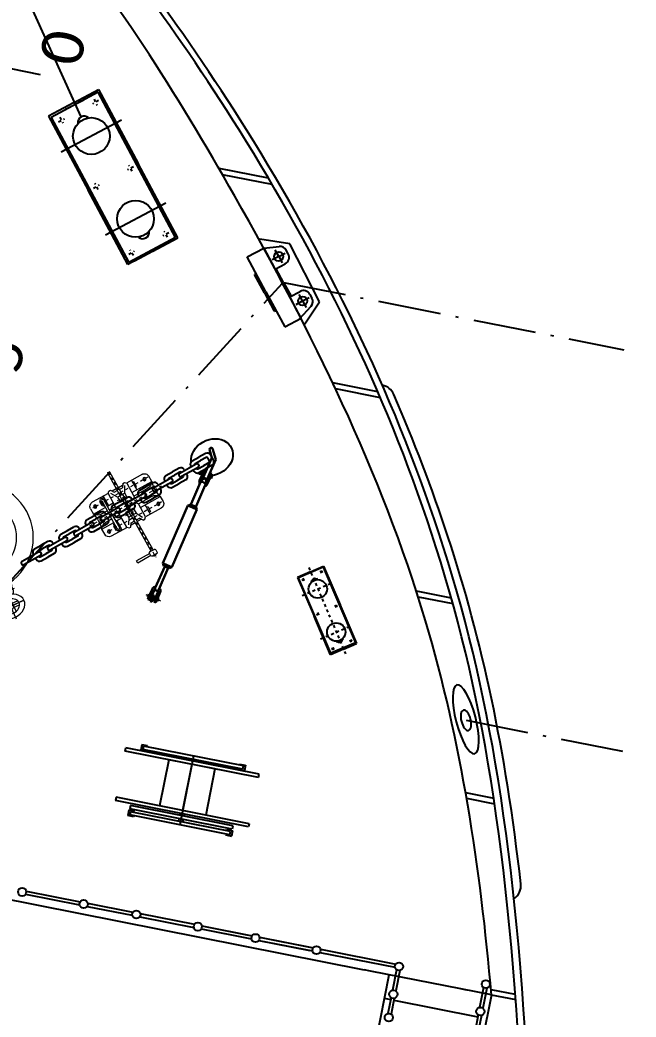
# Model space of a CAD drawing. Header units: metres. Extents: x 267365 to 277461, y 2088854 to 2108025.
# Drawn here: x 273057.29 to 273078.94, y 2096299.3 to 2096334.3 of the extents above; entities that cross this region are included whole.
import ezdxf

# ---------------------------------------------------------------- set-up
doc = ezdxf.new("R2010")
doc.units = ezdxf.units.M
for name, pattern in [('ACAD_ISO10W100', [18, 12, -3, 0, -3]), ('CENTER2', [28.575, 19.05, -3.175, 3.175, -3.175]), ('DASHEDX2', [38.1, 25.4, -12.7])]:
    doc.linetypes.add(name, pattern=pattern)
doc.layers.add('BOAT', color=30, linetype='Continuous')
doc.layers.add('line 2', color=210, linetype='Continuous')
doc.layers.add('line 1', color=250, linetype='Continuous', lineweight=0)
doc.layers.add('line 3', color=250, linetype='Continuous', lineweight=0)
doc.styles.get("Standard").update_dxf_attribs({"font": 'calibri.ttf'})

# ---------------------------------------------------------------- blocks, each defined once
blk = doc.blocks.new('1sh')
at = {"layer": 'line 1', "color": 0, "lineweight": 30}
for p, q in [((241031.9, 69520.7), (241200.2, 69642.3)), ((241200.2, 69642.3), (241308.1, 69634.7)), ((241047.1, 69556.5), (240987, 69513.1)), ((241058.9, 69540.2), (241004.9, 69501.2)), ((241029.8, 69559.1), (241040, 69566.4)), ((241037, 69549.2), (241029.8, 69559.1)), ((241050.1, 69573.7), (241040, 69566.4)), ((241047.1, 69556.5), (241072.9, 69575.2)), ((241057.2, 69563.8), (241050.1, 69573.7)), ((241055.4, 69488.2), (241223.7, 69609.7)), ((241072.9, 69575.2), (241084.7, 69558.8)), ((241108.2, 69526.3), (241082.4, 69507.7)), ((241120, 69510), (241108.2, 69526.3)), ((241305.8, 69604.6), (241223.7, 69609.7)), ((240803.6, 69364), (240980.1, 69491.4)), ((240834.8, 69320.8), (241011.3, 69448.2)), ((241043.5, 69504.6), (241017.7, 69511)), ((241082.4, 69507.7), (241028.4, 69468.7)), ((241055.4, 69488.2), (241031.9, 69520.7)), ((241094.2, 69491.3), (241034, 69447.9)), ((241043.5, 69504.6), (241041.4, 69478.1)), ((241084.3, 69484.2), (241091.5, 69474.4)), ((241091.5, 69474.4), (241101.5, 69481.8)), ((241094.2, 69491.3), (241120, 69510)), ((241111.6, 69489.2), (241101.5, 69481.8)), ((241104.4, 69499), (241111.6, 69489.2)), ((240769.3, 69364.2), (240281.2, 69011.8)), ((240789.9, 69360.8), (240769.3, 69364.2)), ((240769.3, 69364.2), (240796.7, 69326.2)), ((240829.5, 69315.2), (240796.5, 69360.9)), ((240824.2, 69288.1), (240336.1, 68935.7)), ((240824.2, 69288.1), (240796.7, 69326.2)), ((240827.5, 69308.8), (240824.2, 69288.1)), ((240281.9, 68976.4), (240098.9, 68845.2)), ((240276.8, 68983.6), (240281.2, 69011.8)), ((240276.8, 68983.6), (240292.4, 68962)), ((240281.2, 69011.8), (240308.7, 68973.8)), ((240308, 68940.4), (240292.4, 68962)), ((240336.1, 68935.7), (240308.7, 68973.8)), ((240302.9, 68947.6), (240121.2, 68814.5)), ((240308, 68940.4), (240336.1, 68935.7)), ((240011.3, 68808.6), (239985.4, 68789.9)), ((239985.4, 68789.9), (239997.2, 68773.6)), ((239994, 68811.1), (240004.1, 68818.5)), ((240001.1, 68801.3), (239994, 68811.1)), ((239997.2, 68773.6), (240023.1, 68792.3)), ((240049.6, 68793.2), (239997.7, 68755.9)), ((240014.3, 68825.8), (240004.1, 68818.5)), ((240059.5, 68779.5), (240007.7, 68742.1)), ((240011.3, 68808.6), (240071.4, 68852)), ((240012.9, 68784.9), (240021.5, 68773)), ((240021.4, 68815.9), (240014.3, 68825.8)), ((240023.1, 68792.3), (240077, 68831.2)), ((240033.2, 68799.6), (240041.8, 68787.6)), ((240046.5, 68759.7), (240100.5, 68798.7)), ((240059.5, 68779.5), (240049.6, 68793.2)), ((240051.7, 68773.9), (240056.7, 68767.1)), ((240058.3, 68743.4), (240118.4, 68786.8)), ((240007.7, 68742.1), (239997.7, 68755.9)), ((240020.7, 68741.1), (240046.5, 68759.7)), ((240031.5, 68759.3), (240036.4, 68752.4)), ((240075.6, 68740.9), (240065.5, 68733.5)), ((240068.5, 68750.7), (240075.6, 68740.9))]:
    blk.add_line(p, q, dxfattribs=at)
for centre, radius, start, end in [((241304.1, 69619.9), 15.4, 276.35546, 74.90715), ((241001.2, 69488.7), 28.2, 121.2653, 185.51022), ((240990.8, 69476.6), 18.3, 35.83166, 125.83166), ((241016.8, 69485.1), 20.1, 126.55723, 156.33499), ((241015.5, 69469.2), 28.2, 246.87868, 311.12359), ((241000.5, 69463), 18.3, 305.83166, 35.83166), ((241016.6, 69485), 20.1, 276.05391, 305.83166), ((240792.9, 69378.9), 18.3, 260.67185, 305.83166), ((240845.6, 69305.9), 18.3, 125.83166, 170.99148), ((240089.9, 68830.8), 28.2, 49.02532, 131.12359), ((240088.8, 68815), 20.1, 82.0458, 125.83166), ((240108.8, 68830.5), 17.7, 123.88543, 219.98507), ((240110.2, 68828.4), 17.7, 211.8742, 307.97384), ((240088.8, 68815), 20.1, 305.83166, 347.94516), ((240104.1, 68811.1), 28.2, 300.53973, 22.63801)]:
    blk.add_arc(centre, radius, start, end, dxfattribs=at)
at = {"layer": 'line 2', "color": 0, "lineweight": 30}
blk.add_line((241005.6, 69487.3), (241015.4, 69473.8), dxfattribs=at)
blk = doc.blocks.new('3sh')
at = {"color": 0, "lineweight": 15}
blk.add_line((240079.6, 68713.9), (239990.5, 68837.3), dxfattribs=at)
at = {"color": 0, "lineweight": 30}
for p, q in [((240032.5, 68724.8), (240020.7, 68741.1)), ((240058.3, 68743.4), (240032.5, 68724.8)), ((240048.2, 68736.1), (240055.3, 68726.2)), ((240055.3, 68726.2), (240065.5, 68733.5))]:
    blk.add_line(p, q, dxfattribs=at)
at = {"color": 0, "linetype": 'ByBlock'}
blk.add_blockref('1sh', (0, 0), dxfattribs=at)
blk.add_blockref('1sh', (0, 0), dxfattribs=at)
blk = doc.blocks.new('4sh')
at = {"layer": 'line 3', "color": 0, "ltscale": 0.1}
for p, q in [((166654.7, 154705.3), (166424.5, 154541.8)), ((166538.9, 154623), (166464, 154728.5)), ((166707.2, 154569.2), (166537.4, 154448.7)), ((166642.8, 154476.8), (166728.2, 154537.5)), ((166642.8, 154476.8), (166560.6, 154418.4)), ((167360.4, 153466.3), (167312.5, 153432.3)), ((167408.4, 153500.4), (167360.4, 153466.3))]:
    blk.add_line(p, q, dxfattribs=at)
at = {"layer": 'line 3', "color": 0}
for p, q in [((166561.8, 154639.2), (166523.4, 154693.2)), ((166539.6, 154623.6), (166654.7, 154705.3)), ((166549.4, 154656.7), (166595.7, 154689.6)), ((166505.2, 154625.3), (166458.8, 154592.4)), ((166517.5, 154607.9), (166479.2, 154661.8)), ((166514.9, 154611.6), (166555.9, 154553.9)), ((166559.1, 154643), (166600, 154585.3)), ((166574.1, 154621.8), (166620.4, 154654.8)), ((166529.9, 154590.4), (166483.5, 154557.5)), ((166580.8, 154518.9), (166599.4, 154492.6)), ((166624.9, 154550.2), (166643.5, 154524)), ((166715.4, 154528.4), (166693.4, 154559.4)), ((166550, 154457.6), (166549.3, 154457.1)), ((166571.7, 154426.3), (166549.7, 154457.4)), ((167251.3, 153593.9), (167319.7, 153497.6)), ((167263.7, 153602.5), (167360.4, 153466.3)), ((167275.9, 153611.4), (167344.3, 153515.1)), ((167396.2, 153416), (167360.4, 153466.3))]:
    blk.add_line(p, q, dxfattribs=at)
at = {"layer": 'line 3', "color": 0, "linetype": 'CENTER2', "ltscale": 0.1}
blk.add_line((166534.2, 154629.7), (166669.5, 154439.2), dxfattribs=at)
at = {"layer": 'line 3', "color": 0}
for centre, radius in [((166959.7, 154030.5), 525), ((166959.7, 154030.5), 365), ((166959.7, 154030.5), 180), ((167360.4, 153466.3), 51.4)]:
    blk.add_circle(centre, radius, dxfattribs=at)
for centre, major_axis in [((166539.6, 154623.6), (115.1, 81.7)), ((166539.6, 154623.6), (71.9, 51.1)), ((166534.9, 154630.2), (22.1, 15.7))]:
    blk.add_ellipse(centre, major_axis=major_axis, ratio=0.7881, dxfattribs=at)
for centre, major_axis, start_param, end_param in [((166539.6, 154623.6), (22.1, 15.7), 3.137104, 6.287674), ((166621.4, 154508.4), (71.9, 51.1), 2.457114, 4.24037), ((166621.4, 154508.4), (22.1, 15.7), 3.141593, 6.283185), ((166621.4, 154508.4), (71.9, 51.1), 5.180827, 6.967664), ((166643.5, 154477.3), (71.9, 51.1), 5.857645, 6.283185), ((166643.5, 154477.3), (71.9, 51.1), 3.078478, 3.56318)]:
    blk.add_ellipse(centre, major_axis=major_axis, ratio=0.7881, start_param=start_param, end_param=end_param, dxfattribs=at)
blk = doc.blocks.new('2sh')
at = {"layer": 'line 3', "color": 0, "linetype": 'CENTER2', "ltscale": 0.2}
for p, q in [((242549.5, 67936.7), (241813.7, 68504.5)), ((242344.2, 68481.9), (241976.8, 68005.7)), ((242558.9, 68316.2), (242191.5, 67840.1))]:
    blk.add_line(p, q, dxfattribs=at)
at = {"layer": 'line 3', "color": 0}
for p, q in [((241845.2, 68507.3), (241818.4, 68472.6)), ((241820.1, 68485.1), (241834.1, 68503.2)), ((241820.1, 68485.1), (241825.1, 68481.3)), ((241834.1, 68503.2), (241839.1, 68499.4)), ((241858, 68442.1), (241884.7, 68476.8)), ((241882.7, 68492.8), (241861.2, 68509.4)), ((242285, 68487.3), (242179.4, 68350.4)), ((242394.9, 68460.3), (242349.2, 68495.5)), ((241821.3, 68456), (241733.2, 68341.8)), ((241839.4, 68442), (241751.3, 68327.9)), ((241820.5, 68456.6), (241841.9, 68440)), ((241864.7, 68450.7), (242170.2, 68215)), ((241878.6, 68468.8), (242184.2, 68233.1)), ((242212.2, 68392.8), (242294.1, 68329.6)), ((242239.4, 68388.7), (242231.2, 68378.1)), ((242280.6, 68356.9), (242239.4, 68388.7)), ((242262.2, 68288.3), (242394.9, 68460.3)), ((242293, 68264.6), (242381.6, 68379.5)), ((241733.2, 68341.8), (241751.3, 68327.9)), ((242152.3, 68315.2), (242124.5, 68279.1)), ((242139.2, 68267.8), (242159.5, 68294.1)), ((242146.2, 68333), (242157.4, 68347.5)), ((242146.2, 68333), (242159.5, 68294.1)), ((242157.4, 68347.5), (242181.5, 68350.6)), ((242201.2, 68255.2), (242174.4, 68323.3)), ((242181.5, 68350.6), (242293.3, 68264.3)), ((242231.2, 68378.1), (242272.5, 68346.3)), ((242272.5, 68346.3), (242280.6, 68356.9)), ((242361.7, 68211.6), (242450.4, 68326.4)), ((242392.5, 68187.8), (242525.1, 68359.7)), ((242525.1, 68359.7), (242570.8, 68324.5)), ((242055.5, 68189.8), (241949.9, 68052.9)), ((242052.7, 68211.8), (242063.9, 68226.3)), ((242055.8, 68187.8), (242052.7, 68211.8)), ((242063.9, 68226.3), (242105, 68223.4)), ((242063.9, 68226.3), (242063.9, 68226.3)), ((242153.1, 68192.9), (242080.5, 68201.5)), ((242110.5, 68261.1), (242082.7, 68225)), ((242105, 68223.4), (242125.2, 68249.7)), ((242201.2, 68255.2), (242153.1, 68192.9)), ((242153.1, 68192.9), (242197.5, 68158.6)), ((242167.7, 68211.7), (242212, 68177.5)), ((242186.7, 68236.4), (242231.1, 68202.1)), ((242197.5, 68158.6), (242245.6, 68221)), ((242245.6, 68221), (242201.2, 68255.2)), ((242228.5, 68198.8), (242271.5, 68165.7)), ((242251, 68181.5), (242296.4, 68240.3)), ((242291.9, 68149.9), (242337.3, 68208.7)), ((242473.2, 68125.5), (242361.4, 68211.8)), ((242506.2, 68165.9), (242424.3, 68229.1)), ((242445.9, 68212.4), (242454.1, 68223)), ((242487.2, 68180.6), (242445.9, 68212.4)), ((242454.1, 68223), (242495.3, 68191.2)), ((242579.1, 68260.4), (242473.5, 68123.5)), ((242495.3, 68191.2), (242487.2, 68180.6)), ((242012.7, 68087.9), (242017.2, 68093.7)), ((242013.6, 68118.1), (242020.7, 68127.4)), ((242053.3, 68065.8), (242016.7, 68094.1)), ((242017.2, 68093.7), (242051.7, 68067.1)), ((242022.8, 68147.4), (242104.7, 68084.2)), ((242026, 68115.9), (242026, 68115.9)), ((242028.1, 68099.9), (242148.8, 68006.7)), ((242162.8, 68024.8), (242042, 68118)), ((242044.7, 68130.5), (242081.3, 68102.2)), ((242055.8, 68187.8), (242167.7, 68101.5)), ((242097.6, 68075.1), (242136.5, 68125.5)), ((242128.4, 68051.3), (242167.3, 68101.7)), ((242191.7, 68104.6), (242237.1, 68163.4)), ((242214.6, 68180.7), (242257.5, 68147.6)), ((242232.6, 68073), (242278, 68131.8)), ((242300.5, 68114.5), (242257.5, 68147.6)), ((242314.4, 68132.6), (242271.5, 68165.7)), ((242283.4, 68092.4), (242331.5, 68154.7)), ((242342.3, 68076.9), (242297.9, 68111.2)), ((242361.4, 68101.6), (242317, 68135.8)), ((242375.9, 68120.4), (242327.8, 68058.1)), ((242331.5, 68154.7), (242375.9, 68120.4)), ((242556.5, 67945.8), (242358.8, 68098.3)), ((242375.9, 68120.4), (242448.5, 68111.8)), ((242465.1, 68087), (242476.3, 68101.5)), ((242476.3, 68101.5), (242473.2, 68125.5)), ((242003.9, 67953.6), (242083.7, 68057)), ((242047.2, 68061.3), (242012.7, 68087.9)), ((242051.7, 68067.1), (242047.2, 68061.3)), ((242078.7, 67986.9), (242114.4, 68033.2)), ((242269.6, 67913.5), (242148.8, 68006.7)), ((242162.8, 68024.8), (242283.5, 67931.6)), ((242197.2, 67998.3), (242236.1, 68048.7)), ((242227.9, 67974.5), (242266.8, 68025)), ((242347.5, 67962.7), (242235.7, 68049)), ((242327.8, 68058.1), (242283.4, 68092.4)), ((242327.8, 68058.1), (242354.6, 67990)), ((242542.5, 67927.7), (242344.9, 68080.2)), ((242369.5, 68019.2), (242389.8, 68045.5)), ((242382.8, 67980.3), (242369.5, 68019.2)), ((242404.6, 68034.2), (242376.7, 67998.1)), ((242403.8, 68063.6), (242424.1, 68089.9)), ((242446.4, 68088.3), (242418.5, 68052.2)), ((242465.1, 68087), (242424.1, 68089.9)), ((241958.2, 67988.8), (242003.9, 67953.6)), ((242134.2, 67853), (242214, 67956.4)), ((242147.4, 67933.8), (242183.2, 67980.2)), ((242231.9, 67928), (242227.4, 67922.3)), ((242227.4, 67922.3), (242261.9, 67895.7)), ((242230.3, 67929.3), (242266.9, 67901.1)), ((242266.4, 67901.4), (242231.9, 67928)), ((242316.9, 67920.5), (242235, 67983.7)), ((242349.6, 67962.9), (242244, 67826)), ((242294.9, 67937.4), (242258.3, 67965.7)), ((242285.6, 67915.6), (242285.6, 67915.6)), ((242290.9, 67904.2), (242298, 67913.4)), ((242347.5, 67962.7), (242371.6, 67965.8)), ((242371.6, 67965.8), (242382.8, 67980.3)), ((242382.8, 67980.3), (242382.8, 67980.3)), ((242542.5, 67927.7), (242556.5, 67945.8)), ((242549.5, 67936.7), (242542.5, 67927.7)), ((242179.9, 67817.8), (242134.2, 67853)), ((242261.9, 67895.7), (242266.4, 67901.4))]:
    blk.add_line(p, q, dxfattribs=at)
at = {"layer": 'line 3', "color": 0, "linetype": 'CENTER2'}
for p, q in [((242016.7, 67835.5), (242496.6, 68457.4)), ((242165.8, 68163.3), (242231.9, 68249)), ((242296, 68062.8), (242362.2, 68148.5))]:
    blk.add_line(p, q, dxfattribs=at)
at = {"layer": 'line 3', "color": 0, "ltscale": 0.2}
for p, q in [((242336.8, 68441.8), (242307.3, 68464.6)), ((242522, 68298.9), (242551.5, 68276.1)), ((242007, 68014.4), (241977.5, 68037.2)), ((242192.2, 67871.5), (242221.7, 67848.7))]:
    blk.add_line(p, q, dxfattribs=at)
at = {"layer": 'line 3', "color": 0}
for centre in [(242322.1, 68453.2), (242536.8, 68287.5), (241992.3, 68025.8), (242207, 67860.1)]:
    blk.add_circle(centre, 15.7, dxfattribs=at)
for centre, radius, start, end in [((241854.2, 68500.3), 11.4, 52.34622, 142.34622), ((241875.7, 68483.8), 11.4, 322.34622, 52.34622), ((242321.2, 68459.3), 45.7, 52.34622, 142.34622), ((241827.5, 68465.6), 11.4, 142.34622, 232.34622), ((241848.9, 68449.1), 11.4, 232.34622, 322.34622), ((242315.6, 68431.8), 84.2, 321.60101, 19.77687), ((242659.9, 68669.1), 337.5, 218.23409, 232.34622), ((242659.9, 68669.1), 337.5, 232.34622, 246.45835), ((242517.7, 68275.9), 84.2, 84.91557, 143.09142), ((242542.9, 68288.3), 45.7, 322.34622, 52.34622), ((242282.9, 68250.8), 17.1, 322.34622, 52.34622), ((242350.9, 68198.3), 17.1, 52.34622, 142.34622), ((242027.2, 68107.7), 17.1, 142.34622, 232.34622), ((242034.3, 68116.9), 17.1, 52.34622, 142.34622), ((242035.1, 68108.9), 11.4, 142.34622, 232.34622), ((242035.1, 68108.9), 11.4, 52.34622, 142.34622), ((242070.9, 68088.6), 17.1, 341.43524, 52.34622), ((242178.1, 68115), 17.1, 232.34622, 322.34622), ((241986.1, 68025), 45.7, 142.34622, 232.34622), ((242063.8, 68079.4), 17.1, 232.34622, 303.2572), ((242246.2, 68062.5), 17.1, 142.34622, 232.34622), ((242011.3, 68037.4), 84.2, 264.91557, 323.09142), ((241869.1, 67644.2), 337.5, 52.34622, 66.45835), ((241869.1, 67644.2), 337.5, 38.23409, 52.34622), ((242213.4, 67881.5), 84.2, 141.60101, 199.77687), ((242240.7, 67942.9), 17.1, 161.43524, 232.34622), ((242247.8, 67952.1), 17.1, 52.34622, 123.2572), ((242277.3, 67914.6), 17.1, 232.34622, 322.34622), ((242276.5, 67922.6), 11.4, 232.34622, 322.34622), ((242276.5, 67922.6), 11.4, 322.34622, 52.34622), ((242284.4, 67923.8), 17.1, 322.34622, 52.34622), ((242207.8, 67854), 45.7, 232.34622, 322.34622)]:
    blk.add_arc(centre, radius, start, end, dxfattribs=at)
blk = doc.blocks.new('8')
at = {"color": 0}
for p, q in [((89136.4, 23490.4), (89136.4, 12925.1)), ((96937, 18788.6), (96937, 17626.9)), ((96613.7, 17164.1), (97952.9, 18117.8)), ((96561, 17470.7), (95938.2, 16960.6)), ((96732.4, 17261.4), (96561, 17470.7)), ((96554.1, 17443.8), (95337, 16446.8)), ((96876.1, 17050.7), (96554.1, 17443.8)), ((96777, 17171.6), (96653.1, 17322.8)), ((96732.4, 17261.4), (96903.8, 17052.2)), ((95659, 16053.7), (96876.1, 17050.7)), ((96903.8, 17052.2), (96281.1, 16542)), ((92450, 16755.9), (92333.4, 16893.1)), ((95315.5, 16450.4), (95938.2, 16960.6)), ((92422.5, 16732.6), (92306, 16869.8)), ((92415, 16797.1), (92423.1, 16804)), ((92473.9, 16799.8), (92520.5, 16745)), ((92375.3, 16716.1), (92422, 16661.3)), ((92387.6, 16773.8), (92379.5, 16766.9)), ((92409.7, 16731.3), (92449.4, 16684.6)), ((92453.3, 16768.4), (92493, 16721.7)), ((92532.8, 16674.9), (92493, 16721.7)), ((92567.1, 16690.1), (92520.5, 16745)), ((92468.6, 16606.4), (92422, 16661.3)), ((92489.1, 16637.8), (92449.4, 16684.6)), ((92609, 16513.2), (92492.5, 16650.3)), ((92527.5, 16609.2), (92519.3, 16602.3)), ((92636.5, 16536.5), (92519.9, 16673.6)), ((92563, 16639.4), (92554.9, 16632.5)), ((92574.1, 16554.3), (92566, 16547.4)), ((92596.2, 16511.9), (92635.9, 16465.1)), ((92601.5, 16577.6), (92609.6, 16584.5)), ((92639.8, 16549), (92679.6, 16502.2)), ((92660.4, 16580.4), (92707, 16525.5)), ((92719.3, 16455.5), (92679.6, 16502.2)), ((92707, 16525.5), (92753.6, 16470.7)), ((95658.4, 16031.9), (96281.1, 16542)), ((92561.9, 16496.7), (92608.5, 16441.8)), ((92655.1, 16386.9), (92608.5, 16441.8)), ((92675.7, 16418.4), (92635.9, 16465.1)), ((92795.6, 16293.7), (92679, 16430.9)), ((92823, 16317), (92706.4, 16454.2)), ((92749.5, 16419.9), (92741.4, 16413)), ((95486.9, 16241.2), (95315.5, 16450.4)), ((95659, 16053.7), (95337, 16446.8)), ((92714, 16389.7), (92705.9, 16382.8)), ((92760.6, 16334.9), (92752.5, 16328)), ((92788, 16358.2), (92796.1, 16365.1)), ((92826.3, 16329.5), (92866.1, 16282.8)), ((92846.9, 16360.9), (92893.5, 16306.1)), ((95613.7, 16086.5), (95360.2, 16395.9)), ((92748.4, 16277.2), (92795, 16222.4)), ((92782.7, 16292.4), (92822.4, 16245.7)), ((92841.6, 16167.5), (92795, 16222.4)), ((92862.2, 16198.9), (92822.4, 16245.7)), ((92905.8, 16236), (92866.1, 16282.8)), ((93009.5, 16097.6), (92892.9, 16234.7)), ((92940.1, 16251.2), (92893.5, 16306.1)), ((95486.9, 16241.2), (95658.4, 16031.9)), ((92982.1, 16074.3), (92865.5, 16211.4)), ((92900.5, 16170.3), (92892.4, 16163.4)), ((92936, 16200.5), (92927.9, 16193.6)), ((92974.5, 16138.7), (92982.6, 16145.6)), ((93036.1, 16138.3), (93081.1, 16082)), ((92934.9, 16057.8), (92981.5, 16002.9)), ((92947.1, 16115.4), (92939, 16108.5)), ((92969.2, 16073), (93008.9, 16026.2)), ((93048.7, 15979.5), (93008.9, 16026.2)), ((93012.8, 16110.1), (93052.6, 16063.3)), ((93092.3, 16016.5), (93052.6, 16063.3)), ((93126.6, 16031.8), (93080, 16086.6)), ((93028.1, 15948), (92981.5, 16002.9)), ((93168.6, 15854.8), (93052, 15992)), ((93087, 15950.8), (93078.9, 15943.9)), ((93196, 15878.1), (93079.4, 16015.3)), ((93122.5, 15981), (93114.4, 15974.1)), ((93121.4, 15838.3), (93168, 15783.5)), ((93133.6, 15895.9), (93125.5, 15889.1)), ((93155.7, 15853.5), (93195.4, 15806.8)), ((93161, 15919.3), (93169.1, 15926.2)), ((93199.3, 15890.6), (93239.1, 15843.9)), ((93219.9, 15922), (93266.5, 15867.2)), ((93278.8, 15797.1), (93239.1, 15843.9)), ((93313.1, 15812.3), (93266.5, 15867.2)), ((93214.6, 15728.6), (93168, 15783.5)), ((93235.2, 15760), (93195.4, 15806.8)), ((93355.1, 15635.4), (93238.5, 15772.5)), ((93382.5, 15658.7), (93265.9, 15795.8)), ((93309, 15761.6), (93300.9, 15754.7)), ((96388.5, 15777.1), (96388.5, 15293.8)), ((93273.5, 15731.4), (93265.4, 15724.5)), ((93320.1, 15676.5), (93312, 15669.6)), ((93347.5, 15699.8), (93355.6, 15706.7)), ((93385.8, 15671.2), (93425.6, 15624.4)), ((93406.4, 15702.6), (93453, 15647.7)), ((93499.6, 15592.9), (93453, 15647.7)), ((96337, 15732), (96337, 15247.9)), ((93307.9, 15618.9), (93354.5, 15564)), ((93342.2, 15634.1), (93381.9, 15587.3)), ((93401.1, 15509.1), (93354.5, 15564)), ((93421.7, 15540.6), (93381.9, 15587.3)), ((93541.6, 15415.9), (93425, 15553.1)), ((93465.3, 15577.6), (93425.6, 15624.4)), ((93569, 15439.2), (93452.5, 15576.4)), ((93460, 15511.9), (93451.9, 15505)), ((93495.5, 15542.1), (93487.4, 15535.2)), ((93506.6, 15457), (93498.5, 15450.2)), ((93534, 15480.4), (93542.2, 15487.2)), ((93572.4, 15451.7), (93612.1, 15405)), ((93592.9, 15483.1), (93639.5, 15428.3)), ((93494.4, 15399.4), (93541, 15344.6)), ((93528.7, 15414.6), (93568.5, 15367.9)), ((93608.2, 15321.1), (93568.5, 15367.9)), ((93651.8, 15358.2), (93612.1, 15405)), ((93686.2, 15373.4), (93639.5, 15428.3)), ((93587.6, 15289.7), (93541, 15344.6)), ((93623.2, 15319.9), (93650.6, 15343.2)), ((93646.5, 15292.5), (93638.4, 15285.6)), ((93682, 15322.7), (93646.5, 15292.5)), ((93682, 15322.7), (93673.9, 15315.8)), ((95809.7, 14970.1), (95799.4, 15258.9)), ((95670.9, 15050.2), (95626.3, 15104.4)), ((95670.9, 15050.2), (95725.1, 15094.8)), ((95670.9, 15050.2), (95616.7, 15005.6)), ((95670.9, 15050.2), (95715.5, 14996)), ((95320.6, 14584.7), (95809.7, 14970.1)), ((95253.6, 14797.7), (95298.2, 14743.5)), ((95298.2, 14743.5), (95352.4, 14788.1)), ((95298.2, 14743.5), (95244, 14698.9)), ((95298.2, 14743.5), (95342.7, 14689.3)), ((95088.4, 14679.9), (95320.6, 14584.7)), ((94588.5, 14311.2), (94588.5, 13871.5)), ((92044.3, 13823.9), (92694.1, 14267.4)), ((92695.3, 14278.2), (92362.9, 14051.3)), ((92837.3, 14057.5), (92694.1, 14267.4)), ((92771.6, 14166.5), (92695.3, 14278.2)), ((94537, 14273.1), (94537, 13836.1)), ((92718.5, 14086), (92677.1, 14146.5)), ((92771.6, 14166.5), (92847.9, 14054.8)), ((92030.4, 13824.4), (92362.9, 14051.3)), ((92837.3, 14057.5), (92187.6, 13614.1)), ((92847.9, 14054.8), (92515.4, 13827.9)), ((94655.5, 13837.8), (94655.3, 13838.9)), ((92106.7, 13712.7), (92030.4, 13824.4)), ((92187.6, 13614.1), (92044.3, 13823.9)), ((92143.5, 13678.6), (92088.4, 13759.4)), ((92201.9, 13733.7), (92160.6, 13794.3)), ((92183, 13601), (92515.4, 13827.9)), ((92106.7, 13712.7), (92183, 13601)), ((92737, 13110.2), (92737, 12771)), ((92788.5, 13138.7), (92788.5, 12796.9)), ((89136.4, 12861.5), (89136.4, 12925.1)), ((89136.4, 11683.7), (89136.4, 12861.5)), ((89132, 12683.7), (87998.1, 12683.7)), ((88907, 12683.7), (88907, 12620.3)), ((88907, 12589.1), (88907, 11771.1)), ((90937, 12281.5), (90937, 12008.9)), ((90988.5, 12301.5), (90988.5, 12027.4)), ((89136.4, 11925.1), (89136.4, 11981.6)), ((89136.4, 11683.7), (87998.1, 11683.2)), ((89136.4, 11441.2), (89136.4, 11683.2)), ((89187.9, 11698.1), (89187.9, 11461.5))]:
    blk.add_line(p, q, dxfattribs=at)
at = {"color": 0, "linetype": 'DASHEDX2'}
for p, q in [((96571.5, 17363.3), (96522.1, 17323.3)), ((96526, 17367.4), (96566.1, 17317.9)), ((96804.1, 17076.2), (96754.7, 17036.2)), ((96798.7, 17030.9), (96758.6, 17080.4)), ((95964.1, 16870.9), (96013.3, 16911.1)), ((95969.3, 16916.3), (96009.7, 16867)), ((96198.3, 16585.1), (96247.4, 16625.3)), ((96243.8, 16581.2), (96203.4, 16630.5)), ((95410, 16416.9), (95459.1, 16457.2)), ((95415.1, 16462.3), (95455.5, 16413)), ((95644.1, 16131.1), (95693.2, 16171.4)), ((95689.6, 16127.2), (95649.2, 16176.5)), ((92698.1, 14228.2), (92671.9, 14210.3)), ((92675.6, 14232.1), (92693.6, 14205.8)), ((92807.9, 14191.3), (92067.2, 13685.7)), ((92532.9, 14201.4), (92716.9, 13931.8)), ((92402.3, 14026.2), (92376, 14008.3)), ((92379.8, 14030.2), (92397.7, 14003.9)), ((92802.3, 14075.6), (92776, 14057.7)), ((92797.7, 14053.2), (92779.8, 14079.5)), ((92161.3, 13947.6), (92345.3, 13678)), ((92506.4, 13873.7), (92480.2, 13855.8)), ((92501.9, 13851.3), (92483.9, 13877.6)), ((92080.5, 13804.2), (92106.7, 13822.3)), ((92084.9, 13826.7), (92103, 13800.4)), ((92185.5, 13652.2), (92211.6, 13670.3)), ((92208, 13648.4), (92189.9, 13674.6))]:
    blk.add_line(p, q, dxfattribs=at)
at = {"color": 0, "ltscale": 10}
for p, q in [((96247.7, 17286.5), (96661.5, 16781.4)), ((95551.4, 16716.2), (95965.2, 16211.2))]:
    blk.add_line(p, q, dxfattribs=at)
at = {"color": 0, "linetype": 'ACAD_ISO10W100', "ltscale": 50}
for p, q in [((92033.8, 17024.9), (95428.4, 14965.1)), ((95435.9, 14956.1), (95435.9, 11638.3)), ((91666.6, 12431.3), (91666.6, 10772.4))]:
    blk.add_line(p, q, dxfattribs=at)
at = {"color": 0, "linetype": 'Continuous'}
for p, q in [((89217.1, 16244.2), (89217.1, 15716.4)), ((89248.3, 16244.2), (89248.3, 15716.4)), ((89217.1, 15644.2), (89217.1, 15203.8)), ((89248.3, 15644.2), (89248.3, 15203.8)), ((95314.1, 15104.1), (95607.5, 15345.5)), ((95607.5, 15345.5), (95721.9, 15206.5)), ((95302.9, 15117.7), (95456.6, 15244.2)), ((95721.9, 15206.5), (95428.4, 14965.1)), ((95458.6, 15242.1), (95470.7, 15229.2)), ((95721.9, 15206.5), (95765.7, 15066)), ((89217.2, 15130.5), (89217.2, 14602.6)), ((89248.4, 15130.5), (89248.4, 14602.6)), ((95314.1, 15104.1), (95020.6, 14862.7)), ((95302.9, 15117.7), (95149.1, 14991.2)), ((95150.8, 14988.9), (95161.1, 14974.5)), ((95435.9, 14956.1), (95551.7, 15051.3)), ((95544.3, 15060.4), (95614.1, 14975.5)), ((95712.7, 14965.9), (95743.3, 14991.1)), ((95135, 14723.7), (95428.4, 14965.1)), ((95435.9, 14956.1), (95320, 14860.8)), ((95020.6, 14862.7), (95135, 14723.7)), ((95312.6, 14869.8), (95382.5, 14784.9)), ((95123.9, 14738.7), (95264.4, 14653.6)), ((95372.9, 14686.3), (95342.2, 14661.1)), ((89217.2, 14530.5), (89217.2, 14090.1)), ((89217.2, 14530.5), (89217.2, 14040)), ((89248.4, 14530.5), (89248.4, 14090.1)), ((89248.4, 14530.5), (89248.4, 14039.6)), ((89217.2, 13967.4), (89217.2, 13472.2)), ((89217.2, 13967.4), (89217.2, 13444.9)), ((89248.4, 13967.8), (89248.4, 13472.2)), ((89248.4, 13967.8), (89248.4, 13444.9)), ((89217.2, 13372.7), (89217.2, 12639.6)), ((89217.2, 13372.7), (89217.2, 12639.6)), ((89248.4, 13372.7), (89248.4, 12639.2)), ((89248.4, 13372.7), (89248.4, 12639.2)), ((88925.6, 12589.1), (88770.5, 12589.1)), ((88925.6, 12589.1), (88770.5, 12589.1)), ((88925.4, 12620.3), (88770.9, 12620.3)), ((88925.4, 12620.3), (88770.9, 12620.3)), ((89196.8, 12620), (88999.6, 12620)), ((89196.8, 12620), (88999.6, 12620)), ((89195.8, 12588.9), (88999.6, 12588.9)), ((89195.8, 12588.9), (88999.6, 12588.9)), ((88926.1, 11739.9), (88770.9, 11739.9)), ((88925.9, 11771.1), (88771.3, 11771.1)), ((89191.9, 11740.1), (88997.5, 11740.1)), ((89192.2, 11770.8), (88998.1, 11770.8))]:
    blk.add_line(p, q, dxfattribs=at)
at = {"color": 0, "linetype": 'ByBlock'}
for p, q in [((90262.5, 14274.4), (90262.5, 15574.4)), ((90294.5, 15574.4), (90262.5, 15574.4)), ((90294.5, 14274.4), (90294.5, 15574.4)), ((90744.5, 14274.4), (90744.5, 15574.4)), ((90744.5, 15574.4), (90776.5, 15574.4)), ((90776.5, 14274.4), (90776.5, 15574.4)), ((90144.9, 15373.1), (90144.9, 15429.8)), ((90196.4, 15429.8), (90144.9, 15429.8)), ((90155, 15373.1), (90144.9, 15373.1)), ((90155, 14436.9), (90155, 15411.9)), ((90186.3, 15411.9), (90155, 15411.9)), ((90186.3, 14436.9), (90186.3, 15411.9)), ((90186.3, 15373.1), (90196.4, 15373.1)), ((90196.4, 15373.1), (90196.4, 15429.8)), ((90212.4, 14424.4), (90212.4, 15424.4)), ((90244.4, 15424.4), (90212.4, 15424.4)), ((90244.4, 14424.4), (90244.4, 15424.4)), ((90783.6, 15373.1), (90783.6, 15429.8)), ((90835.1, 15429.8), (90783.6, 15429.8)), ((90793.7, 15373.1), (90783.6, 15373.1)), ((90793.7, 14436.9), (90793.7, 15411.9)), ((90825, 15411.9), (90793.7, 15411.9)), ((90825, 14436.9), (90825, 15411.9)), ((90825, 15373.1), (90835.1, 15373.1)), ((90835.1, 15373.1), (90835.1, 15429.8)), ((90744.5, 15149.4), (90294.5, 15149.4)), ((90294.5, 14699.4), (90294.5, 15149.4)), ((90744.5, 14699.4), (90744.5, 15149.4)), ((90825, 14924.4), (90155, 14924.4)), ((90212.4, 14945.1), (90186.3, 14945.1)), ((90212.4, 14903.6), (90186.3, 14903.6)), ((90262.5, 14945.1), (90244.4, 14945.1)), ((90262.5, 14903.6), (90244.4, 14903.6)), ((90744.5, 14924.4), (90294.5, 14924.4)), ((90793.7, 14945.1), (90776.5, 14945.1)), ((90793.7, 14903.6), (90776.5, 14903.6)), ((90744.5, 14699.4), (90294.5, 14699.4)), ((90155, 14475.8), (90144.9, 14475.8)), ((90144.9, 14475.8), (90144.9, 14419.1)), ((90196.4, 14419.1), (90144.9, 14419.1)), ((90155, 14436.9), (90186.3, 14436.9)), ((90186.3, 14475.8), (90196.4, 14475.8)), ((90196.4, 14475.8), (90196.4, 14419.1)), ((90244.4, 14424.4), (90212.4, 14424.4)), ((90793.7, 14475.8), (90783.6, 14475.8)), ((90783.6, 14475.8), (90783.6, 14419.1)), ((90835.1, 14419.1), (90783.6, 14419.1)), ((90793.7, 14436.9), (90825, 14436.9)), ((90825, 14475.8), (90835.1, 14475.8)), ((90835.1, 14475.8), (90835.1, 14419.1)), ((90294.5, 14274.4), (90262.5, 14274.4)), ((90744.5, 14274.4), (90776.5, 14274.4)), ((92847.9, 14054.8), (92183, 13601))]:
    blk.add_line(p, q, dxfattribs=at)
at = {"color": 0}
for centre, radius in [((96453.1, 17032.7), 175.9), ((95758.3, 16463.7), 175.9), ((92624.9, 14066.6), 88), ((92254.1, 13813.3), 88)]:
    blk.add_circle(centre, radius, dxfattribs=at)
at = {"color": 0, "linetype": 'Continuous'}
for centre, radius in [((89232.7, 16280.3), 39.3), ((89232.7, 15680.3), 39.3), ((89232.8, 15166.6), 39.3), ((95670.9, 15050.2), 43.7), ((95298.2, 14743.5), 43.7), ((89232.8, 14566.6), 39.3), ((89232.3, 14003.7), 39.3), ((89232.8, 13408.8), 39.3), ((89232.8, 13408.8), 39.3), ((88734.6, 12605.2), 39.3), ((88961.6, 12604.9), 39.3), ((88961.6, 12604.9), 39.3), ((89232.3, 12603.3), 39.3), ((88961.6, 11756.2), 39.3), ((89227.5, 11756.2), 39.3)]:
    blk.add_circle(centre, radius, dxfattribs=at)
at = {"color": 0}
for centre, radius, start, end in [((96566.9, 17125.7), 60.6, 327.84636, 110.7105), ((92319.7, 16881.4), 18, 130.36067, 220.36067), ((92319.5, 16879.7), 19.3, 43.92527, 126.09119), ((92446.4, 16776.5), 36, 40.36067, 130.36067), ((92402.8, 16739.4), 36, 130.36067, 220.36067), ((92417.8, 16738.2), 10.6, 130.36067, 220.36067), ((92436.3, 16744.3), 18, 220.36067, 40.36067), ((92445.2, 16761.5), 10.6, 40.36067, 130.36067), ((92539.7, 16666.8), 36, 310.36067, 40.36067), ((92496, 16629.7), 36, 220.36067, 310.36067), ((92506.2, 16662), 18, 130.36067, 220.36067), ((92497.2, 16644.7), 10.6, 220.36067, 310.36067), ((92506.2, 16662), 18, 40.36067, 130.36067), ((92524.7, 16668), 10.6, 310.36067, 40.36067), ((92589.3, 16520), 36, 130.36067, 220.36067), ((92604.3, 16518.8), 10.6, 130.36067, 220.36067), ((92622.8, 16524.8), 18, 220.36067, 40.36067), ((92632.9, 16557.1), 36, 40.36067, 130.36067), ((92631.7, 16542.1), 10.6, 40.36067, 130.36067), ((92692.7, 16442.5), 18, 130.36067, 220.36067), ((92683.8, 16425.2), 10.6, 220.36067, 310.36067), ((92692.7, 16442.5), 18, 40.36067, 130.36067), ((92711.2, 16448.6), 10.6, 310.36067, 40.36067), ((92726.2, 16447.3), 36, 310.36067, 40.36067), ((92682.5, 16410.3), 36, 220.36067, 310.36067), ((92775.8, 16300.5), 36, 130.36067, 220.36067), ((92809.3, 16305.4), 18, 220.36067, 40.36067), ((92819.4, 16337.6), 36, 40.36067, 130.36067), ((92818.2, 16322.6), 10.6, 40.36067, 130.36067), ((95644.7, 16370.5), 60.6, 147.93686, 290.801), ((92790.8, 16299.3), 10.6, 130.36067, 220.36067), ((92879.2, 16223.1), 18, 130.36067, 220.36067), ((92879.2, 16223.1), 18, 40.36067, 130.36067), ((92897.7, 16229.1), 10.6, 310.36067, 40.36067), ((92912.7, 16227.9), 36, 310.36067, 40.36067), ((92869, 16190.8), 36, 220.36067, 310.36067), ((92870.3, 16205.8), 10.6, 220.36067, 310.36067), ((93005.9, 16118.2), 36, 40.36067, 130.36067), ((92962.3, 16081.1), 36, 130.36067, 220.36067), ((92977.3, 16079.9), 10.6, 130.36067, 220.36067), ((92995.8, 16085.9), 18, 220.36067, 40.36067), ((93004.7, 16103.2), 10.6, 40.36067, 130.36067), ((93099.2, 16008.4), 36, 310.36067, 40.36067), ((93055.6, 15971.4), 36, 220.36067, 310.36067), ((93065.7, 16003.6), 18, 130.36067, 220.36067), ((93056.8, 15986.3), 10.6, 220.36067, 310.36067), ((93065.7, 16003.6), 18, 40.36067, 130.36067), ((93084.2, 16009.7), 10.6, 310.36067, 40.36067), ((93192.5, 15898.7), 36, 40.36067, 130.36067), ((93148.8, 15861.6), 36, 130.36067, 220.36067), ((93163.8, 15860.4), 10.6, 130.36067, 220.36067), ((93182.3, 15866.5), 18, 220.36067, 40.36067), ((93191.2, 15883.7), 10.6, 40.36067, 130.36067), ((93252.2, 15784.2), 18, 130.36067, 220.36067), ((93243.3, 15766.9), 10.6, 220.36067, 310.36067), ((93252.2, 15784.2), 18, 40.36067, 130.36067), ((93270.7, 15790.2), 10.6, 310.36067, 40.36067), ((93285.7, 15789), 36, 310.36067, 40.36067), ((93242.1, 15751.9), 36, 220.36067, 310.36067), ((93335.3, 15642.2), 36, 130.36067, 220.36067), ((93350.3, 15641), 10.6, 130.36067, 220.36067), ((93368.8, 15647), 18, 220.36067, 40.36067), ((93379, 15679.3), 36, 40.36067, 130.36067), ((93377.7, 15664.3), 10.6, 40.36067, 130.36067), ((93438.7, 15564.7), 18, 130.36067, 220.36067), ((93438.7, 15564.7), 18, 40.36067, 130.36067), ((93457.2, 15570.8), 10.6, 310.36067, 40.36067), ((93472.2, 15569.5), 36, 310.36067, 40.36067), ((93428.6, 15532.5), 36, 220.36067, 310.36067), ((93429.8, 15547.4), 10.6, 220.36067, 310.36067), ((93521.8, 15422.7), 36, 130.36067, 220.36067), ((93565.5, 15459.8), 36, 40.36067, 130.36067), ((93564.3, 15444.8), 10.6, 40.36067, 130.36067), ((93536.8, 15421.5), 10.6, 130.36067, 220.36067), ((93555.3, 15427.6), 18, 220.36067, 40.36067), ((93643.7, 15351.3), 10.6, 310.36067, 40.36067), ((93658.7, 15350.1), 36, 310.36067, 40.36067), ((93615.1, 15313), 36, 220.36067, 310.36067), ((93616.3, 15328), 10.6, 220.36067, 310.36067), ((92685.6, 14108), 30.3, 322.8363, 105.70044), ((94505.5, 13837.8), 150, 304.63606, 0), ((92193.4, 13771.9), 30.3, 142.92679, 285.79094), ((90188.7, 11756.3), 150, 224.63185, 287.68689)]:
    blk.add_arc(centre, radius, start, end, dxfattribs=at)
at = {"color": 0, "linetype": 'Continuous'}
for centre, start, end in [((95668.2, 15019.9), 219.44444, 309.44444), ((95698.9, 15045.2), 309.44444, 17.32078), ((95328.4, 14740.4), 309.44444, 39.44444), ((95297.7, 14715.1), 241.5681, 309.44444)]:
    blk.add_arc(centre, 70, start, end, dxfattribs=at)
at = {"color": 0, "linetype": 'ByBlock', "extrusion": (0, 0, -1)}
for start_param, end_param in [(3.447049, 8.271416), (8.731826, 8.978699)]:
    blk.add_ellipse((93661.8, 15304.2), major_axis=(127, -164.5), ratio=0.818064, start_param=start_param, end_param=end_param, dxfattribs=at)
at = {"color": 0, "extrusion": (0, 0, -1)}
for centre, major_axis, ratio in [((91675.6, 12435.7), (306.5, 147.2), 0.278566), ((91666.6, 12431.3), (89.4, 42.9), 0.46055)]:
    blk.add_ellipse(centre, major_axis=major_axis, ratio=ratio, dxfattribs=at)
at = {"color": 0}
for points, knots in [([(85792.5, 10646.6), (87349.7, 10994.3), (90248.1, 11682), (93351.6, 12841.4), (96688.6, 15402.9), (98423.9, 17335.2), (98889.3, 17956.6)], [3200.049478, 3200.049478, 3200.049478, 3200.049478, 4054.762169, 8726.573931, 12998.527558, 16515.520283, 16515.520283, 16515.520283, 16515.520283]), ([(85807.7, 10578.2), (87365, 10926), (90263.3, 11613.7), (93366.9, 12773.1), (96703.9, 15334.6), (98439.2, 17266.9), (98972.1, 17974.6)], [3200.049478, 3200.049478, 3200.049478, 3200.049478, 4054.762169, 8726.573931, 12998.527558, 16515.520283, 16515.520283, 16515.520283, 16515.520283]), ([(89136.4, 11683.2), (90314.6, 12023.2), (92877.4, 12946.6), (95932.7, 15300.4), (97833.3, 17082.8), (98472.8, 17918.4)], [136.452262, 136.452262, 136.452262, 136.452262, 3696.21835, 8091.377259, 11433.884164, 11433.884164, 11433.884164, 11433.884164]), ([(90234.3, 11613.4), (91472.6, 12008.3), (92890, 12620.5), (94191.7, 13438.8), (94590.7, 13714.4)], [5580.615565, 5580.615565, 5580.615565, 5580.615565, 8726.573931, 10176.597375, 10176.597375, 10176.597375, 10176.597375])]:
    blk.add_open_spline(points, degree=3, knots=knots, dxfattribs=at)
at = {"color": 0, "xscale": -1, "rotation": 161.5263174394547}
blk.add_blockref('4sh', (-17072.8, 216345.3), dxfattribs=at)
at = {"color": 0, "linetype": 'ByBlock', "xscale": -1}
for name, p, rotation in [('2sh', (-152195.5, 72491.1), 182.7450189159561), ('3sh', (-155349.6, -16774.6), 203.4371955669608)]:
    blk.add_blockref(name, p, dxfattribs=dict(at, rotation=rotation))
at = {"color": 0, "char_height": 400, "attachment_point": 1}
for s, insert in [('5', (94073.5, 17665.2)), ('0', (97073.5, 17665.2)), ('0', (97073.5, 17665.2))]:
    blk.add_mtext_dynamic_manual_height_columns(s, width=413.329, gutter_width=12.5, heights=[0], dxfattribs=dict(at, insert=insert))

msp = doc.modelspace()

# ---------------------------------------------------------------- block references
at = {"layer": 'BOAT', "xscale": 0.003670803171036142, "yscale": 0.003670803171036142, "zscale": 0.003670803171036142, "rotation": 78.81621548278927}
msp.add_blockref('8', (273052.466, 2095970.764), dxfattribs=at)

doc.saveas('drawing.dxf')
